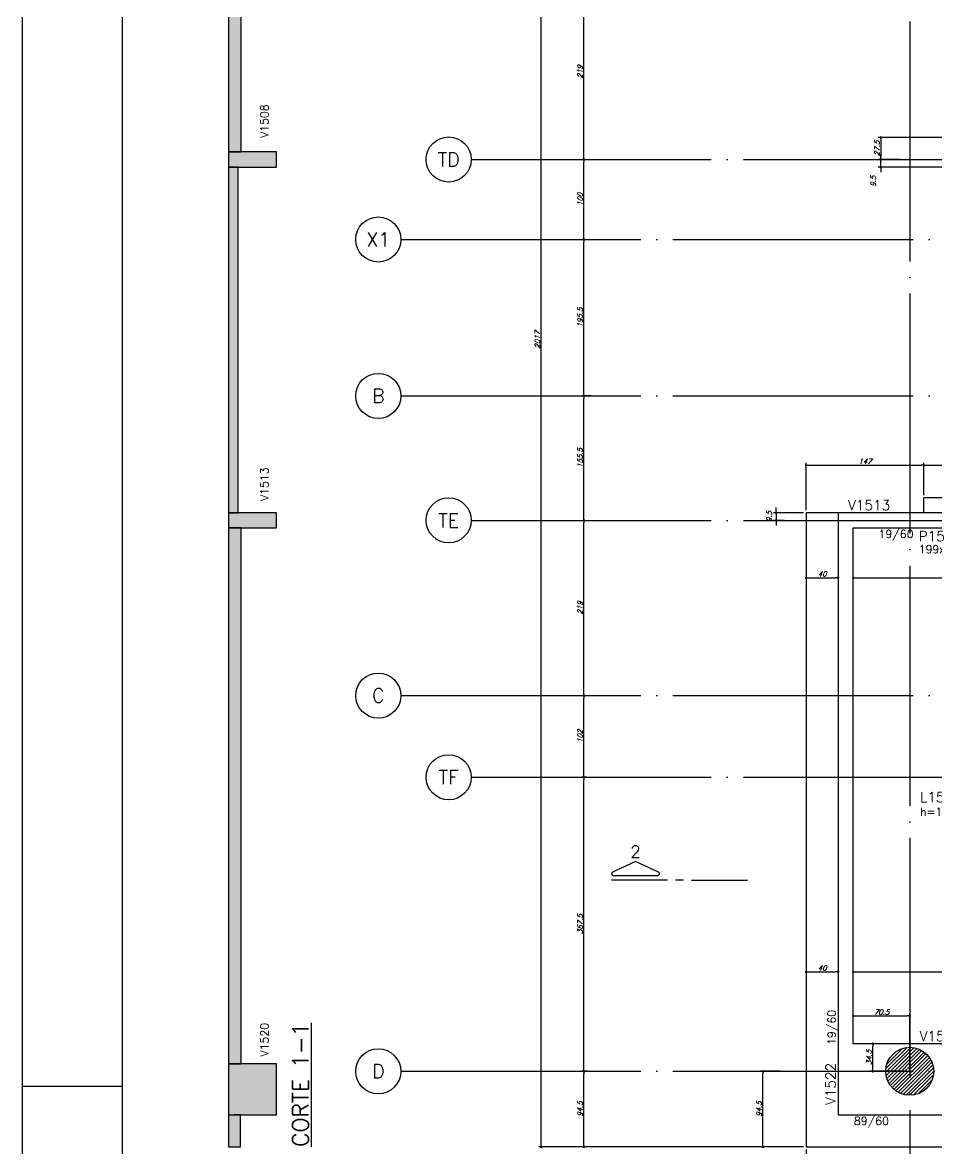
# Model space of a CAD drawing. Header units: millimetres. Extents: x -2368 to 4502, y -1988 to 2217.
# Drawn here: x -2368 to -1226, y -581 to 826 of the extents above; entities that cross this region are included whole.
import ezdxf
from ezdxf.enums import TextEntityAlignment as Align

# ---------------------------------------------------------------- set-up
doc = ezdxf.new("R2010")
doc.units = ezdxf.units.MM
doc.header["$LTSCALE"] = 50
doc.linetypes.add('EIXO', pattern=[6.8, 6, -0.4, 0, -0.4])
for name, color, linetype in [('F-CORTE', 4, 'Continuous'), ('F-CORTE-INDICAÇÃO', 4, 'Continuous'), ('F-COTAS', 106, 'Continuous'), ('F-EIXO', 12, 'EIXO'), ('F-LAJES', 3, 'Continuous'), ('F-LAJES-DIM', 2, 'Continuous'), ('F-LAJES-NOME', 4, 'Continuous'), ('F-MARGEM', 1, 'Continuous'), ('F-PILARES-DIM', 172, 'Continuous'), ('F-PILARES-HACH', 174, 'Continuous'), ('F-PILARES-NOME', 170, 'Continuous'), ('F-PILARES-S', 170, 'Continuous'), ('F-SOLIDO-CORTE', 71, 'Continuous'), ('F-TEXTO', 6, 'Continuous'), ('F-TEXTO-YELLOW', 2, 'Continuous'), ('F-VIGAS', 3, 'Continuous'), ('F-VIGAS-DIM', 2, 'Continuous'), ('F-VIGAS-NOME', 4, 'Continuous')]:
    doc.layers.add(name, color=color, linetype=linetype)
doc.styles.add('CP-TEXT-INCL', font='romans.shx', dxfattribs={"oblique": 20})
doc.styles.add('MCP', font='romans.shx')
doc.styles.add('ROMANS', font='romans.shx')
doc.dimstyles.new('CP-COTAS-50', dxfattribs={"dimscale": 0.64, "dimtxt": 10, "dimasz": 5, "dimexe": 5, "dimexo": 5, "dimgap": 2.5, "dimtad": 1, "dimdec": 1, "dimdsep": 46, "dimtxsty": 'CP-TEXT-INCL', "dimblk1": 'DOT', "dimblk2": 'DOT', "dimsah": 1, "dimcen": 9, "dimclrd": 256, "dimclre": 256, "dimclrt": 256, "dimadec": 0, "dimazin": 0, "dimtfac": 1, "dimtdec": 1, "dimtmove": 2, "dimatfit": 3, "dimldrblk": 'DOT', "dimfxl": 0, "dimtolj": 1, "dimarcsym": 0})

# ---------------------------------------------------------------- blocks, each defined once
blk = doc.blocks.new('*U8')
at = {"layer": 'F-CORTE-INDICAÇÃO'}
for p, q in [((-100, 0), (-170, 0)), ((-80, 0), (-90, 0)), ((-70, 0), (0, 0))]:
    blk.add_line(p, q, dxfattribs=at)
blk.add_lwpolyline([(-112, 6, 0.802585), (-111.2, 9.8), (-140, 23.3), (-168.8, 9.8, 0.802585), (-168, 6)], format="xyb", close=True, dxfattribs=at)
at = {"layer": 'F-CORTE-INDICAÇÃO', "style": 'ROMANS'}
blk.add_attdef('CORTE', text='', height=15, dxfattribs=at).set_placement((-140, 35.8), align=Align.MIDDLE_CENTER)
at = {"layer": 'F-CORTE-INDICAÇÃO', "color": 2, "style": 'ROMANS'}
blk.add_attdef('FOLHA', text='', height=12, dxfattribs=at).set_placement((-140, -10), align=Align.MIDDLE_CENTER)
blk = doc.blocks.new('*U13')
at = {"layer": 'F-EIXO'}
blk.add_line((0, 0), (4857.5, 0), dxfattribs=at)
at = {"layer": 'F-EIXO', "color": 2, "linetype": 'Continuous'}
blk.add_circle((-28.2, 0), 28.2, dxfattribs=at)
at = {"layer": 'F-TEXTO', "style": 'ROMANS'}
blk.add_attdef('EIXO', text='', height=17.5, dxfattribs=at).set_placement((-28.2, 0), align=Align.MIDDLE_CENTER)
blk = doc.blocks.new('*U14')
at = {"layer": 'F-EIXO'}
blk.add_line((0, 0), (4945.5, 0), dxfattribs=at)
at = {"layer": 'F-EIXO', "color": 2, "linetype": 'Continuous'}
blk.add_circle((-28.2, 0), 28.2, dxfattribs=at)
at = {"layer": 'F-TEXTO', "style": 'ROMANS'}
blk.add_attdef('EIXO', text='', height=17.5, dxfattribs=at).set_placement((-28.2, 0), align=Align.MIDDLE_CENTER)
blk = doc.blocks.new('*U171')
at = {"layer": 'F-EIXO'}
blk.add_line((0, 0), (0, -2878.8), dxfattribs=at)
at = {"layer": 'F-TEXTO', "style": 'ROMANS'}
blk.add_attdef('EIXO', text='', height=17.5, rotation=360, dxfattribs=at).set_placement((0, 28.2), align=Align.MIDDLE_CENTER)
blk = doc.blocks.new('_DOT')
at = {"color": 0, "linetype": 'ByBlock'}
blk.add_line((-0.5, 0), (-1, 0), dxfattribs=at)
at = {"color": 0, "linetype": 'ByBlock', "const_width": 0.5}
blk.add_lwpolyline([(-0.25, 0, 1), (0.25, 0, 1)], format="xyb", close=True, dxfattribs=at)
blk = doc.blocks.new('*D72')
at = {"layer": 'DEFPOINTS', "color": 0, "transparency": 16777216}
for p in [(-1389, -360.2), (-1349, -360.2), (-1349, -360.2)]:
    blk.add_point(p, dxfattribs=at)
at = {"layer": 'F-COTAS', "lineweight": -2, "transparency": 16777216}
blk.add_line((-1385.8, -360.2), (-1352.2, -360.2), dxfattribs=at)
at = {"layer": 'F-COTAS', "lineweight": -2, "transparency": 16777216, "xscale": 3.2, "yscale": 3.2, "zscale": 3.2, "rotation": 180}
blk.add_blockref('_DOT', (-1389, -360.2), dxfattribs=at)
at = {"layer": 'F-COTAS', "lineweight": -2, "transparency": 16777216, "xscale": 3.2, "yscale": 3.2, "zscale": 3.2}
blk.add_blockref('_DOT', (-1349, -360.2), dxfattribs=at)
at = {"layer": 'F-COTAS', "transparency": 16777216, "insert": (-1369, -355.4), "char_height": 6.4, "attachment_point": 5, "style": 'CP-TEXT-INCL'}
blk.add_mtext('\\A1;40', dxfattribs=at)
blk = doc.blocks.new('*D73')
at = {"layer": 'DEFPOINTS', "color": 0, "transparency": 16777216}
for p in [(-1330, -360.2), (-1087, -360.2), (-1087, -360.2)]:
    blk.add_point(p, dxfattribs=at)
at = {"layer": 'F-COTAS', "lineweight": -2, "transparency": 16777216}
blk.add_line((-1326.8, -360.2), (-1090.2, -360.2), dxfattribs=at)
at = {"layer": 'F-COTAS', "lineweight": -2, "transparency": 16777216, "xscale": 3.2, "yscale": 3.2, "zscale": 3.2, "rotation": 180}
blk.add_blockref('_DOT', (-1330, -360.2), dxfattribs=at)
at = {"layer": 'F-COTAS', "lineweight": -2, "transparency": 16777216, "xscale": 3.2, "yscale": 3.2, "zscale": 3.2}
blk.add_blockref('_DOT', (-1087, -360.2), dxfattribs=at)
at = {"layer": 'F-COTAS', "transparency": 16777216, "insert": (-1208.5, -355.4), "char_height": 6.4, "attachment_point": 5, "style": 'CP-TEXT-INCL'}
blk.add_mtext('\\A1;243', dxfattribs=at)
blk = doc.blocks.new('*D80')
at = {"layer": 'DEFPOINTS', "color": 0, "transparency": 16777216}
for p in [(-1389, 132.3), (-1349, 132.3), (-1349, 132.3)]:
    blk.add_point(p, dxfattribs=at)
at = {"layer": 'F-COTAS', "lineweight": -2, "transparency": 16777216}
blk.add_line((-1385.8, 132.3), (-1352.2, 132.3), dxfattribs=at)
at = {"layer": 'F-COTAS', "lineweight": -2, "transparency": 16777216, "xscale": 3.2, "yscale": 3.2, "zscale": 3.2, "rotation": 180}
blk.add_blockref('_DOT', (-1389, 132.3), dxfattribs=at)
at = {"layer": 'F-COTAS', "lineweight": -2, "transparency": 16777216, "xscale": 3.2, "yscale": 3.2, "zscale": 3.2}
blk.add_blockref('_DOT', (-1349, 132.3), dxfattribs=at)
at = {"layer": 'F-COTAS', "transparency": 16777216, "insert": (-1369, 137.1), "char_height": 6.4, "attachment_point": 5, "style": 'CP-TEXT-INCL'}
blk.add_mtext('\\A1;40', dxfattribs=at)
blk = doc.blocks.new('*D81')
at = {"layer": 'DEFPOINTS', "color": 0, "transparency": 16777216}
for p in [(-1330, 132.3), (-1087, 132.3), (-1087, 132.3)]:
    blk.add_point(p, dxfattribs=at)
at = {"layer": 'F-COTAS', "lineweight": -2, "transparency": 16777216}
blk.add_line((-1326.8, 132.3), (-1090.2, 132.3), dxfattribs=at)
at = {"layer": 'F-COTAS', "lineweight": -2, "transparency": 16777216, "xscale": 3.2, "yscale": 3.2, "zscale": 3.2, "rotation": 180}
blk.add_blockref('_DOT', (-1330, 132.3), dxfattribs=at)
at = {"layer": 'F-COTAS', "lineweight": -2, "transparency": 16777216, "xscale": 3.2, "yscale": 3.2, "zscale": 3.2}
blk.add_blockref('_DOT', (-1087, 132.3), dxfattribs=at)
at = {"layer": 'F-COTAS', "transparency": 16777216, "insert": (-1208.5, 137.1), "char_height": 6.4, "attachment_point": 5, "style": 'CP-TEXT-INCL'}
blk.add_mtext('\\A1;243', dxfattribs=at)
blk = doc.blocks.new('*D132')
at = {"layer": 'DEFPOINTS', "color": 0, "transparency": 16777216}
for p in [(-1242, 272.9), (-1242, 232.5), (-1389, 213.5)]:
    blk.add_point(p, dxfattribs=at)
at = {"layer": 'F-COTAS', "lineweight": -2, "transparency": 16777216}
for p, q in [((-1389, 216.7), (-1389, 276.1)), ((-1385.8, 272.9), (-1245.2, 272.9)), ((-1242, 235.7), (-1242, 276.1))]:
    blk.add_line(p, q, dxfattribs=at)
at = {"layer": 'F-COTAS', "lineweight": -2, "transparency": 16777216, "xscale": 3.2, "yscale": 3.2, "zscale": 3.2, "rotation": 180}
blk.add_blockref('_DOT', (-1389, 272.9), dxfattribs=at)
at = {"layer": 'F-COTAS', "lineweight": -2, "transparency": 16777216, "xscale": 3.2, "yscale": 3.2, "zscale": 3.2}
blk.add_blockref('_DOT', (-1242, 272.9), dxfattribs=at)
at = {"layer": 'F-COTAS', "transparency": 16777216, "insert": (-1315.5, 277.7), "char_height": 6.4, "attachment_point": 5, "style": 'CP-TEXT-INCL'}
blk.add_mtext('\\A1;147', dxfattribs=at)
blk = doc.blocks.new('*D133')
at = {"layer": 'DEFPOINTS', "color": 0, "transparency": 16777216}
for p in [(-889.5, 272.9), (-1242, 232.5), (-889.5, 232.5)]:
    blk.add_point(p, dxfattribs=at)
at = {"layer": 'F-COTAS', "lineweight": -2, "transparency": 16777216}
for p, q in [((-1242, 235.7), (-1242, 276.1)), ((-1238.8, 272.9), (-892.7, 272.9)), ((-889.5, 235.7), (-889.5, 276.1))]:
    blk.add_line(p, q, dxfattribs=at)
at = {"layer": 'F-COTAS', "lineweight": -2, "transparency": 16777216, "xscale": 3.2, "yscale": 3.2, "zscale": 3.2, "rotation": 180}
blk.add_blockref('_DOT', (-1242, 272.9), dxfattribs=at)
at = {"layer": 'F-COTAS', "lineweight": -2, "transparency": 16777216, "xscale": 3.2, "yscale": 3.2, "zscale": 3.2}
blk.add_blockref('_DOT', (-889.5, 272.9), dxfattribs=at)
at = {"layer": 'F-COTAS', "transparency": 16777216, "insert": (-1065.8, 277.7), "char_height": 6.4, "attachment_point": 5, "style": 'CP-TEXT-INCL'}
blk.add_mtext('\\A1;352.5', dxfattribs=at)
blk = doc.blocks.new('*D158')
at = {"layer": 'DEFPOINTS', "color": 0, "transparency": 16777216}
for p in [(-1305.6, -450), (-1294.8, -450), (-1259.5, -484.5)]:
    blk.add_point(p, dxfattribs=at)
at = {"layer": 'F-COTAS', "lineweight": -2, "transparency": 16777216}
for p, q in [((-1298, -450), (-1308.8, -450)), ((-1305.6, -481.3), (-1305.6, -453.2)), ((-1262.7, -484.5), (-1308.8, -484.5))]:
    blk.add_line(p, q, dxfattribs=at)
at = {"layer": 'F-COTAS', "lineweight": -2, "transparency": 16777216, "xscale": 3.2, "yscale": 3.2, "zscale": 3.2}
for p, rotation in [((-1305.6, -450), 90), ((-1305.6, -484.5), 270)]:
    blk.add_blockref('_DOT', p, dxfattribs=dict(at, rotation=rotation))
at = {"layer": 'F-COTAS', "transparency": 16777216, "insert": (-1310.4, -467.3), "char_height": 6.4, "attachment_point": 5, "rotation": 90, "style": 'CP-TEXT-INCL'}
blk.add_mtext('\\A1;34.5', dxfattribs=at)
blk = doc.blocks.new('*D159')
at = {"layer": 'DEFPOINTS', "color": 0, "transparency": 16777216}
for p in [(-1259.5, -415.2), (-1330, -434.1), (-1259.5, -484.5)]:
    blk.add_point(p, dxfattribs=at)
at = {"layer": 'F-COTAS', "lineweight": -2, "transparency": 16777216}
for p, q in [((-1330, -430.9), (-1330, -412)), ((-1326.8, -415.2), (-1262.7, -415.2)), ((-1259.5, -481.3), (-1259.5, -412))]:
    blk.add_line(p, q, dxfattribs=at)
at = {"layer": 'F-COTAS', "lineweight": -2, "transparency": 16777216, "xscale": 3.2, "yscale": 3.2, "zscale": 3.2, "rotation": 180}
blk.add_blockref('_DOT', (-1330, -415.2), dxfattribs=at)
at = {"layer": 'F-COTAS', "lineweight": -2, "transparency": 16777216, "xscale": 3.2, "yscale": 3.2, "zscale": 3.2}
blk.add_blockref('_DOT', (-1259.5, -415.2), dxfattribs=at)
at = {"layer": 'F-COTAS', "transparency": 16777216, "insert": (-1294.8, -410.4), "char_height": 6.4, "attachment_point": 5, "style": 'CP-TEXT-INCL'}
blk.add_mtext('\\A1;70.5', dxfattribs=at)
blk = doc.blocks.new('*D210')
at = {"layer": 'DEFPOINTS', "color": 0, "transparency": 16777216}
for p in [(-1389, -579), (2295, -855.5), (2295, -972.3)]:
    blk.add_point(p, dxfattribs=at)
at = {"layer": 'F-COTAS', "lineweight": -2, "transparency": 16777216}
for p, q in [((-1389, -582.2), (-1389, -975.5)), ((2295, -858.7), (2295, -975.5)), ((-1385.8, -972.3), (2291.8, -972.3))]:
    blk.add_line(p, q, dxfattribs=at)
at = {"layer": 'F-COTAS', "lineweight": -2, "transparency": 16777216, "xscale": 3.2, "yscale": 3.2, "zscale": 3.2, "rotation": 180}
blk.add_blockref('_DOT', (-1389, -972.3), dxfattribs=at)
at = {"layer": 'F-COTAS', "lineweight": -2, "transparency": 16777216, "xscale": 3.2, "yscale": 3.2, "zscale": 3.2}
blk.add_blockref('_DOT', (2295, -972.3), dxfattribs=at)
at = {"layer": 'F-COTAS', "transparency": 16777216, "insert": (453, -967.5), "char_height": 6.4, "attachment_point": 5, "style": 'CP-TEXT-INCL'}
blk.add_mtext('\\A1;3684', dxfattribs=at)
blk = doc.blocks.new('*D230')
at = {"layer": 'DEFPOINTS', "color": 0, "transparency": 16777216}
for p in [(-1720, 1438), (-1200, 1438), (-1389, -579)]:
    blk.add_point(p, dxfattribs=at)
at = {"layer": 'F-COTAS', "lineweight": -2, "transparency": 16777216}
for p, q in [((-1203.2, 1438), (-1723.2, 1438)), ((-1720, -575.8), (-1720, 1434.8)), ((-1392.2, -579), (-1723.2, -579))]:
    blk.add_line(p, q, dxfattribs=at)
at = {"layer": 'F-COTAS', "lineweight": -2, "transparency": 16777216, "xscale": 3.2, "yscale": 3.2, "zscale": 3.2}
for p, rotation in [((-1720, 1438), 90), ((-1720, -579), 270)]:
    blk.add_blockref('_DOT', p, dxfattribs=dict(at, rotation=rotation))
at = {"layer": 'F-COTAS', "transparency": 16777216, "insert": (-1724.8, 429.5), "char_height": 6.4, "attachment_point": 5, "rotation": 90, "style": 'CP-TEXT-INCL'}
blk.add_mtext('\\A1;2017', dxfattribs=at)
blk = doc.blocks.new('*D231')
at = {"layer": 'DEFPOINTS', "color": 0, "transparency": 16777216}
for p in [(-1666.7, -484.5), (-1659, -484.5), (-1389, -579)]:
    blk.add_point(p, dxfattribs=at)
at = {"layer": 'F-COTAS', "lineweight": -2, "transparency": 16777216}
for p, q in [((-1662.2, -484.5), (-1669.9, -484.5)), ((-1666.7, -575.8), (-1666.7, -487.7)), ((-1392.2, -579), (-1669.9, -579))]:
    blk.add_line(p, q, dxfattribs=at)
at = {"layer": 'F-COTAS', "lineweight": -2, "transparency": 16777216, "xscale": 3.2, "yscale": 3.2, "zscale": 3.2}
for p, rotation in [((-1666.7, -484.5), 90), ((-1666.7, -579), 270)]:
    blk.add_blockref('_DOT', p, dxfattribs=dict(at, rotation=rotation))
at = {"layer": 'F-COTAS', "transparency": 16777216, "insert": (-1671.5, -531.8), "char_height": 6.4, "attachment_point": 5, "rotation": 90, "style": 'CP-TEXT-INCL'}
blk.add_mtext('\\A1;94.5', dxfattribs=at)
blk = doc.blocks.new('*D232')
at = {"layer": 'DEFPOINTS', "color": 0, "transparency": 16777216}
for p in [(-1666.7, -117), (-1660.2, -117), (-1659, -484.5)]:
    blk.add_point(p, dxfattribs=at)
at = {"layer": 'F-COTAS', "lineweight": -2, "transparency": 16777216}
for p, q in [((-1663.4, -117), (-1669.9, -117)), ((-1666.7, -481.3), (-1666.7, -120.2)), ((-1662.2, -484.5), (-1669.9, -484.5))]:
    blk.add_line(p, q, dxfattribs=at)
at = {"layer": 'F-COTAS', "lineweight": -2, "transparency": 16777216, "xscale": 3.2, "yscale": 3.2, "zscale": 3.2}
for p, rotation in [((-1666.7, -117), 90), ((-1666.7, -484.5), 270)]:
    blk.add_blockref('_DOT', p, dxfattribs=dict(at, rotation=rotation))
at = {"layer": 'F-COTAS', "transparency": 16777216, "insert": (-1671.5, -300.7), "char_height": 6.4, "attachment_point": 5, "rotation": 90, "style": 'CP-TEXT-INCL'}
blk.add_mtext('\\A1;367.5', dxfattribs=at)
blk = doc.blocks.new('*D233')
at = {"layer": 'DEFPOINTS', "color": 0, "transparency": 16777216}
for p in [(-1666.7, -15), (-1666.7, -15), (-1660.2, -117)]:
    blk.add_point(p, dxfattribs=at)
at = {"layer": 'F-COTAS', "lineweight": -2, "transparency": 16777216}
for p, q in [((-1666.7, -113.8), (-1666.7, -18.2)), ((-1663.4, -117), (-1669.9, -117))]:
    blk.add_line(p, q, dxfattribs=at)
at = {"layer": 'F-COTAS', "lineweight": -2, "transparency": 16777216, "xscale": 3.2, "yscale": 3.2, "zscale": 3.2}
for p, rotation in [((-1666.7, -15), 90), ((-1666.7, -117), 270)]:
    blk.add_blockref('_DOT', p, dxfattribs=dict(at, rotation=rotation))
at = {"layer": 'F-COTAS', "transparency": 16777216, "insert": (-1671.5, -66), "char_height": 6.4, "attachment_point": 5, "rotation": 90, "style": 'CP-TEXT-INCL'}
blk.add_mtext('\\A1;102', dxfattribs=at)
blk = doc.blocks.new('*D234')
at = {"layer": 'DEFPOINTS', "color": 0, "transparency": 16777216}
for p in [(-1666.7, 204), (-1666.7, 204), (-1666.7, -15)]:
    blk.add_point(p, dxfattribs=at)
at = {"layer": 'F-COTAS', "lineweight": -2, "transparency": 16777216}
blk.add_line((-1666.7, -11.8), (-1666.7, 200.8), dxfattribs=at)
at = {"layer": 'F-COTAS', "lineweight": -2, "transparency": 16777216, "xscale": 3.2, "yscale": 3.2, "zscale": 3.2}
for p, rotation in [((-1666.7, 204), 90), ((-1666.7, -15), 270)]:
    blk.add_blockref('_DOT', p, dxfattribs=dict(at, rotation=rotation))
at = {"layer": 'F-COTAS', "transparency": 16777216, "insert": (-1671.5, 94.5), "char_height": 6.4, "attachment_point": 5, "rotation": 90, "style": 'CP-TEXT-INCL'}
blk.add_mtext('\\A1;219', dxfattribs=at)
blk = doc.blocks.new('*D235')
at = {"layer": 'DEFPOINTS', "color": 0, "transparency": 16777216}
for p in [(-1666.7, 359.5), (-1655, 359.5), (-1666.7, 204)]:
    blk.add_point(p, dxfattribs=at)
at = {"layer": 'F-COTAS', "lineweight": -2, "transparency": 16777216}
for p, q in [((-1658.2, 359.5), (-1669.9, 359.5)), ((-1666.7, 207.2), (-1666.7, 356.3))]:
    blk.add_line(p, q, dxfattribs=at)
at = {"layer": 'F-COTAS', "lineweight": -2, "transparency": 16777216, "xscale": 3.2, "yscale": 3.2, "zscale": 3.2}
for p, rotation in [((-1666.7, 359.5), 90), ((-1666.7, 204), 270)]:
    blk.add_blockref('_DOT', p, dxfattribs=dict(at, rotation=rotation))
at = {"layer": 'F-COTAS', "transparency": 16777216, "insert": (-1671.5, 281.8), "char_height": 6.4, "attachment_point": 5, "rotation": 90, "style": 'CP-TEXT-INCL'}
blk.add_mtext('\\A1;155.5', dxfattribs=at)
blk = doc.blocks.new('*D236')
at = {"layer": 'DEFPOINTS', "color": 0, "transparency": 16777216}
for p in [(-1666.7, 555), (-1666.7, 555), (-1655, 359.5)]:
    blk.add_point(p, dxfattribs=at)
at = {"layer": 'F-COTAS', "lineweight": -2, "transparency": 16777216}
for p, q in [((-1666.7, 362.7), (-1666.7, 551.8)), ((-1658.2, 359.5), (-1669.9, 359.5))]:
    blk.add_line(p, q, dxfattribs=at)
at = {"layer": 'F-COTAS', "lineweight": -2, "transparency": 16777216, "xscale": 3.2, "yscale": 3.2, "zscale": 3.2}
for p, rotation in [((-1666.7, 555), 90), ((-1666.7, 359.5), 270)]:
    blk.add_blockref('_DOT', p, dxfattribs=dict(at, rotation=rotation))
at = {"layer": 'F-COTAS', "transparency": 16777216, "insert": (-1671.5, 457.3), "char_height": 6.4, "attachment_point": 5, "rotation": 90, "style": 'CP-TEXT-INCL'}
blk.add_mtext('\\A1;195.5', dxfattribs=at)
blk = doc.blocks.new('*D237')
at = {"layer": 'DEFPOINTS', "color": 0, "transparency": 16777216}
for p in [(-1666.7, 655), (-1666.7, 655), (-1666.7, 555)]:
    blk.add_point(p, dxfattribs=at)
at = {"layer": 'F-COTAS', "lineweight": -2, "transparency": 16777216}
blk.add_line((-1666.7, 558.2), (-1666.7, 651.8), dxfattribs=at)
at = {"layer": 'F-COTAS', "lineweight": -2, "transparency": 16777216, "xscale": 3.2, "yscale": 3.2, "zscale": 3.2}
for p, rotation in [((-1666.7, 655), 90), ((-1666.7, 555), 270)]:
    blk.add_blockref('_DOT', p, dxfattribs=dict(at, rotation=rotation))
at = {"layer": 'F-COTAS', "transparency": 16777216, "insert": (-1671.5, 605), "char_height": 6.4, "attachment_point": 5, "rotation": 90, "style": 'CP-TEXT-INCL'}
blk.add_mtext('\\A1;100', dxfattribs=at)
blk = doc.blocks.new('*D238')
at = {"layer": 'DEFPOINTS', "color": 0, "transparency": 16777216}
for p in [(-1666.7, 874), (-1666.7, 874), (-1666.7, 655)]:
    blk.add_point(p, dxfattribs=at)
at = {"layer": 'F-COTAS', "lineweight": -2, "transparency": 16777216}
blk.add_line((-1666.7, 658.2), (-1666.7, 870.8), dxfattribs=at)
at = {"layer": 'F-COTAS', "lineweight": -2, "transparency": 16777216, "xscale": 3.2, "yscale": 3.2, "zscale": 3.2}
for p, rotation in [((-1666.7, 874), 90), ((-1666.7, 655), 270)]:
    blk.add_blockref('_DOT', p, dxfattribs=dict(at, rotation=rotation))
at = {"layer": 'F-COTAS', "transparency": 16777216, "insert": (-1671.5, 764.5), "char_height": 6.4, "attachment_point": 5, "rotation": 90, "style": 'CP-TEXT-INCL'}
blk.add_mtext('\\A1;219', dxfattribs=at)
blk = doc.blocks.new('*D242')
at = {"layer": 'DEFPOINTS', "color": 0, "transparency": 16777216}
for p in [(-1443, -484.5), (-1418.1, -484.5), (-1389, -579)]:
    blk.add_point(p, dxfattribs=at)
at = {"layer": 'F-COTAS', "lineweight": -2, "transparency": 16777216}
for p, q in [((-1421.3, -484.5), (-1446.2, -484.5)), ((-1443, -575.8), (-1443, -487.7)), ((-1392.2, -579), (-1446.2, -579))]:
    blk.add_line(p, q, dxfattribs=at)
at = {"layer": 'F-COTAS', "lineweight": -2, "transparency": 16777216, "xscale": 3.2, "yscale": 3.2, "zscale": 3.2}
for p, rotation in [((-1443, -484.5), 90), ((-1443, -579), 270)]:
    blk.add_blockref('_DOT', p, dxfattribs=dict(at, rotation=rotation))
at = {"layer": 'F-COTAS', "transparency": 16777216, "insert": (-1447.8, -531.8), "char_height": 6.4, "attachment_point": 5, "rotation": 90, "style": 'CP-TEXT-INCL'}
blk.add_mtext('\\A1;94.5', dxfattribs=at)
blk = doc.blocks.new('*D243')
at = {"layer": 'DEFPOINTS', "color": 0, "transparency": 16777216}
for p in [(-1389, 213.5), (-1426.4, 204), (-1413.3, 204)]:
    blk.add_point(p, dxfattribs=at)
at = {"layer": 'F-COTAS', "lineweight": -2, "transparency": 16777216}
for p, q in [((-1392.2, 213.5), (-1429.6, 213.5)), ((-1426.4, 216.7), (-1426.4, 219.9)), ((-1426.4, 213.5), (-1426.4, 204)), ((-1416.5, 204), (-1429.6, 204)), ((-1426.4, 200.8), (-1426.4, 197.6))]:
    blk.add_line(p, q, dxfattribs=at)
at = {"layer": 'F-COTAS', "lineweight": -2, "transparency": 16777216, "xscale": 3.2, "yscale": 3.2, "zscale": 3.2}
for p, rotation in [((-1426.4, 213.5), 270), ((-1426.4, 204), 90)]:
    blk.add_blockref('_DOT', p, dxfattribs=dict(at, rotation=rotation))
at = {"layer": 'F-COTAS', "transparency": 16777216, "insert": (-1435.2, 208.7), "char_height": 6.4, "attachment_point": 5, "rotation": 90, "style": 'CP-TEXT-INCL'}
blk.add_mtext('\\A1;9.5', dxfattribs=at)
blk = doc.blocks.new('*D244')
at = {"layer": 'DEFPOINTS', "color": 0, "transparency": 16777216}
for p in [(-1200, 682.5), (-1295.7, 655), (-1282.6, 655)]:
    blk.add_point(p, dxfattribs=at)
at = {"layer": 'F-COTAS', "lineweight": -2, "transparency": 16777216}
for p, q in [((-1203.2, 682.5), (-1298.9, 682.5)), ((-1295.7, 679.3), (-1295.7, 658.2)), ((-1285.8, 655), (-1298.9, 655))]:
    blk.add_line(p, q, dxfattribs=at)
at = {"layer": 'F-COTAS', "lineweight": -2, "transparency": 16777216, "xscale": 3.2, "yscale": 3.2, "zscale": 3.2}
for p, rotation in [((-1295.7, 682.5), 90), ((-1295.7, 655), 270)]:
    blk.add_blockref('_DOT', p, dxfattribs=dict(at, rotation=rotation))
at = {"layer": 'F-COTAS', "transparency": 16777216, "insert": (-1300.5, 668.8), "char_height": 6.4, "attachment_point": 5, "rotation": 90, "style": 'CP-TEXT-INCL'}
blk.add_mtext('\\A1;27.5', dxfattribs=at)
blk = doc.blocks.new('*D245')
at = {"layer": 'DEFPOINTS', "color": 0, "transparency": 16777216}
for p in [(-1295.7, 655), (-1267.9, 655), (-1160, 645.5)]:
    blk.add_point(p, dxfattribs=at)
at = {"layer": 'F-COTAS', "lineweight": -2, "transparency": 16777216}
for p, q in [((-1295.7, 658.2), (-1295.7, 661.4)), ((-1271.1, 655), (-1298.9, 655)), ((-1295.7, 645.5), (-1295.7, 655)), ((-1163.2, 645.5), (-1298.9, 645.5)), ((-1295.7, 642.3), (-1295.7, 639.1))]:
    blk.add_line(p, q, dxfattribs=at)
at = {"layer": 'F-COTAS', "lineweight": -2, "transparency": 16777216, "xscale": 3.2, "yscale": 3.2, "zscale": 3.2}
for p, rotation in [((-1295.7, 655), 270), ((-1295.7, 645.5), 90)]:
    blk.add_blockref('_DOT', p, dxfattribs=dict(at, rotation=rotation))
at = {"layer": 'F-COTAS', "transparency": 16777216, "insert": (-1305.2, 627.6), "char_height": 6.4, "attachment_point": 5, "rotation": 90, "style": 'CP-TEXT-INCL'}
blk.add_mtext('\\A1;9.5', dxfattribs=at)
blk = doc.blocks.new('A0-1L')
at = {"layer": 'F-MARGEM', "color": 2}
for p, q in [((0, 0), (0, 84.1)), ((0, 29.7), (2.5, 29.7)), ((0, 29.7), (2.5, 29.7))]:
    blk.add_line(p, q, dxfattribs=at)
blk.add_lwpolyline([(0, 84.1), (137.4, 84.1), (137.4, 0), (0, 0)], close=True, dxfattribs=at)
at = {"layer": 'F-MARGEM', "color": 7}
blk.add_lwpolyline([(2.5, 83.1), (136.4, 83.1), (136.4, 1), (2.5, 1)], close=True, dxfattribs=at)

msp = doc.modelspace()

# ---------------------------------------------------------------- hatches: boundary and pattern name
at = {"layer": 'F-PILARES-HACH', "linetype": 'Continuous'}
h = msp.add_hatch(dxfattribs=at)
h.set_pattern_fill('ANSI31', color=256, style=0)
edge = h.paths.add_edge_path()
edge.add_arc((-1259.5, -484.5), 30, 0, 360)
at = {"layer": 'F-SOLIDO-CORTE', "linetype": 'Continuous'}
for points in [[(-2110.95, 701.08), (-2110.95, 664.5), (-2110.13, 664.5), (-2103.53, 664.5), (-2094.95, 664.5), (-2094.95, 667.56), (-2094.95, 704.14), (-2094.95, 704.25), (-2094.95, 705.53), (-2094.95, 705.83), (-2094.95, 709.43), (-2094.95, 716.62), (-2094.95, 801.84), (-2094.95, 806.51), (-2094.95, 856.13), (-2094.95, 859.06), (-2094.95, 888.17), (-2094.95, 1334), (-2095.44, 1334), (-2101.11, 1334), (-2110.95, 1334), (-2110.95, 888.17), (-2110.95, 885.42), (-2110.95, 856.13), (-2110.95, 851.9), (-2110.95, 801.84), (-2110.95, 794.64), (-2110.95, 709.43), (-2110.95, 709.12), (-2110.95, 705.53), (-2110.95, 705.42), (-2110.95, 704.14)], [(-2110.95, 653.34), (-2110.95, 645.5), (-2107.85, 645.5), (-2083.1, 645.5), (-2050.95, 645.5), (-2050.95, 646.48), (-2050.95, 654.32), (-2050.95, 664.5), (-2054.06, 664.5), (-2078.81, 664.5), (-2110.95, 664.5), (-2110.95, 654.32)], [(-2110.95, 390.28), (-2110.95, 213.5), (-2110.24, 213.5), (-2104.94, 213.5), (-2098.95, 213.5), (-2098.95, 235.83), (-2098.95, 414.07), (-2098.95, 645.5), (-2099.57, 645.5), (-2104.53, 645.5), (-2110.95, 645.5), (-2110.95, 414.07)], [(-2110.95, 202.89), (-2110.95, 194.5), (-2107.39, 194.5), (-2080.89, 194.5), (-2050.95, 194.5), (-2050.95, 195.63), (-2050.95, 204.02), (-2050.95, 213.5), (-2054.52, 213.5), (-2081.02, 213.5), (-2110.95, 213.5), (-2110.95, 204.02)], [(-2110.95, 5.08), (-2110.95, -105.98), (-2110.95, -126.36), (-2110.95, -475), (-2110.59, -475), (-2103.29, -475), (-2094.95, -475), (-2094.95, -126.36), (-2094.95, -105.98), (-2094.95, 5.08), (-2094.95, 26.9), (-2094.95, 194.5), (-2095.91, 194.5), (-2103.21, 194.5), (-2110.95, 194.5), (-2110.95, 179.18)], [(-2109.61, -539), (-2082.53, -539), (-2050.95, -539), (-2050.95, -505.32), (-2050.95, -504.9), (-2050.95, -496.51), (-2050.95, -495.49), (-2050.95, -475), (-2052.32, -475), (-2079.64, -475), (-2110.95, -475), (-2110.95, -476.02), (-2110.95, -496.51), (-2110.95, -496.93), (-2110.95, -505.32), (-2110.95, -539)], [(-2110.86, -579), (-2106.22, -579), (-2095.95, -579), (-2095.95, -551.15), (-2095.95, -550.89), (-2095.95, -539), (-2096.29, -539), (-2103.17, -539), (-2110.95, -539), (-2110.95, -539.25), (-2110.95, -551.15), (-2110.95, -579)]]:
    msp.add_hatch(color=256, dxfattribs=at).paths.add_polyline_path(points, flags=16)

# ---------------------------------------------------------------- linework, layer by layer
at = {"layer": 'F-CORTE', "linetype": 'Continuous'}
for p, q in [((-2110.95, 851.9), (-2110.95, 801.84)), ((-2094.95, 806.51), (-2094.95, 856.13)), ((-2094.95, 801.84), (-2094.95, 806.51)), ((-2110.95, 801.84), (-2110.95, 794.64)), ((-2110.95, 794.64), (-2110.95, 709.43)), ((-2094.95, 716.62), (-2094.95, 801.84)), ((-2110.95, 709.43), (-2110.95, 709.12)), ((-2110.95, 709.12), (-2110.95, 705.53)), ((-2110.95, 705.53), (-2110.95, 705.42)), ((-2110.95, 705.42), (-2110.95, 704.14)), ((-2110.95, 704.14), (-2110.95, 701.08)), ((-2094.95, 709.43), (-2094.95, 716.62)), ((-2094.95, 705.83), (-2094.95, 709.43)), ((-2094.95, 705.53), (-2094.95, 705.83)), ((-2094.95, 704.25), (-2094.95, 705.53)), ((-2094.95, 704.14), (-2094.95, 704.25)), ((-2094.95, 667.56), (-2094.95, 704.14)), ((-2110.95, 701.08), (-2110.95, 664.5)), ((-2110.95, 664.5), (-2110.95, 653.34)), ((-2094.95, 664.5), (-2094.95, 667.56)), ((-2078.81, 664.5), (-2094.95, 664.5)), ((-2054.06, 664.5), (-2078.81, 664.5)), ((-2050.95, 664.5), (-2054.06, 664.5)), ((-2050.95, 654.32), (-2050.95, 664.5)), ((-2110.95, 653.34), (-2110.95, 645.5)), ((-2050.95, 646.48), (-2050.95, 654.32)), ((-2110.95, 645.5), (-2110.95, 390.28)), ((-2098.95, 414.07), (-2098.95, 645.5)), ((-2098.95, 645.5), (-2083.1, 645.5)), ((-2083.1, 645.5), (-2050.95, 645.5)), ((-2050.95, 645.5), (-2050.95, 646.48)), ((-2098.95, 235.83), (-2098.95, 414.07)), ((-2110.95, 390.28), (-2110.95, 213.5)), ((-2098.95, 213.5), (-2098.95, 235.83)), ((-2110.95, 213.5), (-2110.95, 202.89)), ((-2081.02, 213.5), (-2098.95, 213.5)), ((-2054.52, 213.5), (-2081.02, 213.5)), ((-2050.95, 213.5), (-2054.52, 213.5)), ((-2050.95, 204.02), (-2050.95, 213.5)), ((-2110.95, 202.89), (-2110.95, 194.5)), ((-2050.95, 195.63), (-2050.95, 204.02)), ((-2110.95, 194.5), (-2110.95, 5.08)), ((-2094.95, 26.9), (-2094.95, 194.5)), ((-2094.95, 194.5), (-2080.89, 194.5)), ((-2080.89, 194.5), (-2050.95, 194.5)), ((-2050.95, 194.5), (-2050.95, 195.63)), ((-2094.95, 5.08), (-2094.95, 26.9)), ((-2110.95, 5.08), (-2110.95, -475)), ((-2094.95, -105.98), (-2094.95, 5.08)), ((-2094.95, -126.36), (-2094.95, -105.98)), ((-2094.95, -475), (-2094.95, -126.36)), ((-2110.95, -475), (-2110.95, -476.02)), ((-2110.95, -476.02), (-2110.95, -539.25)), ((-2079.64, -475), (-2094.95, -475)), ((-2052.32, -475), (-2079.64, -475)), ((-2050.95, -475), (-2052.32, -475)), ((-2050.95, -495.49), (-2050.95, -475)), ((-2050.95, -496.51), (-2050.95, -495.49)), ((-2050.95, -504.9), (-2050.95, -496.51)), ((-2050.95, -505.32), (-2050.95, -504.9)), ((-2050.95, -539), (-2050.95, -505.32)), ((-2110.95, -539.25), (-2110.95, -551.15)), ((-2095.95, -550.89), (-2095.95, -539)), ((-2095.95, -539), (-2050.95, -539)), ((-2110.95, -551.15), (-2110.95, -579)), ((-2095.95, -551.15), (-2095.95, -550.89)), ((-2095.95, -579), (-2095.95, -551.15)), ((-2110.95, -579), (-2110.86, -579)), ((-2110.86, -579), (-2095.95, -579))]:
    msp.add_line(p, q, dxfattribs=at)
at = {"layer": 'F-LAJES', "linetype": 'Continuous'}
for p, q in [((-1242, 213.5), (-1242, 232.5)), ((-1242, 232.5), (-889.5, 232.5)), ((-1349, 213.5), (-1389, 213.5)), ((-1389, 213.5), (-1389, -579)), ((-1389, -579), (878.5, -579))]:
    msp.add_line(p, q, dxfattribs=at)
at = {"layer": 'F-PILARES-S', "linetype": 'Continuous'}
msp.add_circle((-1259.5, -484.5), 30, dxfattribs=at)
at = {"layer": 'F-SOLIDO-CORTE'}
for p, q in [((-2110.95, 851.9), (-2110.95, 801.84)), ((-2094.95, 806.51), (-2094.95, 856.13)), ((-2094.95, 801.84), (-2094.95, 806.51)), ((-2110.95, 801.84), (-2110.95, 794.64)), ((-2110.95, 794.64), (-2110.95, 709.43)), ((-2094.95, 716.62), (-2094.95, 801.84)), ((-2110.95, 709.43), (-2110.95, 709.12)), ((-2110.95, 709.12), (-2110.95, 705.53)), ((-2110.95, 705.53), (-2110.95, 705.42)), ((-2110.95, 705.42), (-2110.95, 704.14)), ((-2110.95, 704.14), (-2110.95, 701.08)), ((-2094.95, 709.43), (-2094.95, 716.62)), ((-2094.95, 705.83), (-2094.95, 709.43)), ((-2094.95, 705.53), (-2094.95, 705.83)), ((-2094.95, 704.25), (-2094.95, 705.53)), ((-2094.95, 704.14), (-2094.95, 704.25)), ((-2094.95, 667.56), (-2094.95, 704.14)), ((-2110.95, 701.08), (-2110.95, 664.5)), ((-2110.95, 664.5), (-2110.13, 664.5)), ((-2078.81, 664.5), (-2110.95, 664.5)), ((-2110.95, 664.5), (-2110.95, 654.32)), ((-2110.13, 664.5), (-2103.53, 664.5)), ((-2103.53, 664.5), (-2094.95, 664.5)), ((-2094.95, 664.5), (-2094.95, 667.56)), ((-2054.06, 664.5), (-2078.81, 664.5)), ((-2050.95, 664.5), (-2054.06, 664.5)), ((-2050.95, 654.32), (-2050.95, 664.5)), ((-2110.95, 654.32), (-2110.95, 653.34)), ((-2110.95, 653.34), (-2110.95, 645.5)), ((-2050.95, 646.48), (-2050.95, 654.32)), ((-2104.53, 645.5), (-2110.95, 645.5)), ((-2110.95, 645.5), (-2110.95, 414.07)), ((-2110.95, 645.5), (-2107.85, 645.5)), ((-2107.85, 645.5), (-2083.1, 645.5)), ((-2099.57, 645.5), (-2104.53, 645.5)), ((-2098.95, 645.5), (-2099.57, 645.5)), ((-2098.95, 414.07), (-2098.95, 645.5)), ((-2083.1, 645.5), (-2050.95, 645.5)), ((-2050.95, 645.5), (-2050.95, 646.48)), ((-2110.95, 414.07), (-2110.95, 390.28)), ((-2098.95, 235.83), (-2098.95, 414.07)), ((-2110.95, 390.28), (-2110.95, 213.5)), ((-2098.95, 213.5), (-2098.95, 235.83)), ((-2110.95, 213.5), (-2110.24, 213.5)), ((-2081.02, 213.5), (-2110.95, 213.5)), ((-2110.95, 213.5), (-2110.95, 204.02)), ((-2110.24, 213.5), (-2104.94, 213.5)), ((-2104.94, 213.5), (-2098.95, 213.5)), ((-2054.52, 213.5), (-2081.02, 213.5)), ((-2050.95, 213.5), (-2054.52, 213.5)), ((-2050.95, 204.02), (-2050.95, 213.5)), ((-2110.95, 204.02), (-2110.95, 202.89)), ((-2110.95, 202.89), (-2110.95, 194.5)), ((-2050.95, 195.63), (-2050.95, 204.02)), ((-2103.21, 194.5), (-2110.95, 194.5)), ((-2110.95, 194.5), (-2110.95, 179.18)), ((-2110.95, 194.5), (-2107.39, 194.5)), ((-2107.39, 194.5), (-2080.89, 194.5)), ((-2095.91, 194.5), (-2103.21, 194.5)), ((-2094.95, 194.5), (-2095.91, 194.5)), ((-2094.95, 26.9), (-2094.95, 194.5)), ((-2080.89, 194.5), (-2050.95, 194.5)), ((-2050.95, 194.5), (-2050.95, 195.63)), ((-2110.95, 179.18), (-2110.95, 5.08)), ((-2094.95, 5.08), (-2094.95, 26.9)), ((-2110.95, 5.08), (-2110.95, -105.98)), ((-2094.95, -105.98), (-2094.95, 5.08)), ((-2110.95, -105.98), (-2110.95, -126.36)), ((-2094.95, -126.36), (-2094.95, -105.98)), ((-2110.95, -126.36), (-2110.95, -475)), ((-2094.95, -475), (-2094.95, -126.36)), ((-2110.95, -475), (-2110.59, -475)), ((-2079.64, -475), (-2110.95, -475)), ((-2110.95, -475), (-2110.95, -476.02)), ((-2110.95, -476.02), (-2110.95, -496.51)), ((-2110.59, -475), (-2103.29, -475)), ((-2103.29, -475), (-2094.95, -475)), ((-2052.32, -475), (-2079.64, -475)), ((-2050.95, -475), (-2052.32, -475)), ((-2050.95, -495.49), (-2050.95, -475)), ((-2050.95, -496.51), (-2050.95, -495.49)), ((-2050.95, -504.9), (-2050.95, -496.51)), ((-2050.95, -505.32), (-2050.95, -504.9)), ((-2050.95, -539), (-2050.95, -505.32)), ((-2110.95, -539.25), (-2110.95, -551.15)), ((-2109.61, -539), (-2082.53, -539)), ((-2096.29, -539), (-2103.17, -539)), ((-2095.95, -539), (-2096.29, -539)), ((-2095.95, -550.89), (-2095.95, -539)), ((-2082.53, -539), (-2050.95, -539)), ((-2110.95, -551.15), (-2110.95, -579)), ((-2095.95, -551.15), (-2095.95, -550.89)), ((-2095.95, -579), (-2095.95, -551.15)), ((-2110.95, -579), (-2110.86, -579)), ((-2110.86, -579), (-2106.22, -579)), ((-2106.22, -579), (-2095.95, -579))]:
    msp.add_line(p, q, dxfattribs=at)
at = {"layer": 'F-VIGAS'}
for points in [[(-1217, 213.5), (-1349, 213.5)], [(-1349, 213.5), (-1349, -539)], [(-1330, 194.5), (-1217, 194.5)], [(-1330, -450), (-1330, 194.5)], [(-1259.5, -450), (-1330, -450)], [(-1063, -450), (-1259.5, -450)], [(-1349, -539), (-1259.5, -539)], [(-1259.5, -539), (-1075, -539)]]:
    msp.add_lwpolyline(points, dxfattribs=at)

# ---------------------------------------------------------------- block references
at = {"layer": 'F-CORTE-INDICAÇÃO', "linetype": 'Continuous'}
ref = msp.add_blockref('*U8', (-1462.16, -245.61), dxfattribs=at)
ref.add_attrib('CORTE', '2', dxfattribs={"height": 15, "style": 'ROMANS'}).set_placement((-1602.16, -209.85), align=Align.MIDDLE_CENTER)
at = {"layer": 'F-EIXO', "linetype": 'Continuous'}
msp.add_blockref('*U171', (-1259.5, 1847.82), dxfattribs=at)
for name, p, values in [('*U13', (-1807.52, 655), {'EIXO': 'TD'}), ('*U14', (-1895.47, 555), {'EIXO': 'X1'}), ('*U14', (-1895.47, 359.5), {'EIXO': 'B'}), ('*U13', (-1807.52, 204), {'EIXO': 'TE'}), ('*U14', (-1895.47, -15), {'EIXO': 'C'}), ('*U13', (-1807.52, -117), {'EIXO': 'TF'}), ('*U14', (-1895.47, -484.5), {'EIXO': 'D'})]:
    msp.add_blockref(name, p, dxfattribs=at).add_auto_attribs(values)
at = {"layer": 'F-MARGEM', "xscale": 50, "yscale": 50, "zscale": 50}
msp.add_blockref('A0-1L', (-2368.28, -1987.99), dxfattribs=at)

# ---------------------------------------------------------------- texts
at = {"layer": 'F-CORTE', "color": 6, "linetype": 'Continuous', "style": 'MCP'}
msp.add_text('%%UCORTE 1-1', height=20, rotation=90, dxfattribs=at).set_placement((-2010.95, -579))
at = {"layer": 'F-LAJES-DIM', "linetype": 'Continuous', "style": 'MCP'}
msp.add_text('h=10', height=10, dxfattribs=at).set_placement((-1246.58, -165.18))
at = {"layer": 'F-LAJES-NOME', "linetype": 'Continuous', "style": 'MCP'}
msp.add_text('L1526', height=12.5, dxfattribs=at).set_placement((-1246.58, -148.18))
at = {"layer": 'F-PILARES-DIM', "linetype": 'Continuous', "style": 'MCP'}
msp.add_text('199x19', height=10, dxfattribs=at).set_placement((-1248.3, 162.97))
at = {"layer": 'F-PILARES-NOME', "linetype": 'Continuous', "style": 'MCP'}
msp.add_text('P15', height=12.5, dxfattribs=at).set_placement((-1248.3, 177.97))
at = {"layer": 'F-TEXTO-YELLOW', "style": 'MCP'}
for s, p in [('V1508', (-2060.95, 681.87)), ('V1513', (-2060.95, 228.12)), ('V1520', (-2060.95, -466.06))]:
    msp.add_text(s, height=10, rotation=90, dxfattribs=at).set_placement(p)
at = {"layer": 'F-VIGAS-DIM', "linetype": 'Continuous', "style": 'MCP'}
for s, p in [('19/60', (-1298.5, 182)), ('89/60', (-1329.25, -551.5))]:
    msp.add_text(s, height=10, dxfattribs=at).set_placement(p)
msp.add_text('19/60', height=10, rotation=90, dxfattribs=at).set_placement((-1352.12, -451.5))
at = {"layer": 'F-VIGAS-NOME', "linetype": 'Continuous', "style": 'MCP'}
for s, p in [('V1513', (-1336.5, 216.62)), ('V1520', (-1247, -446.88))]:
    msp.add_text(s, height=12.5, dxfattribs=at).set_placement(p)
msp.add_text('V1522', height=12.5, rotation=90, dxfattribs=at).set_placement((-1352.12, -526.5))

# ---------------------------------------------------------------- dimensions: what is measured, and where the dimension line sits
at = {"layer": 'F-COTAS'}
for base, p1, p2, angle, picture, middle in [((-1720.01, 1438), (-1389, -579), (-1200, 1438), 90, '*D230', (-1724.81, 429.5)), ((-1666.74, 874), (-1666.74, 655), (-1666.74, 874), 90, '*D238', (-1671.54, 764.5)), ((-1295.73, 655), (-1200, 682.5), (-1282.58, 655), 90, '*D244', (-1300.53, 668.75)), ((-1666.74, 655), (-1666.74, 555), (-1666.74, 655), 90, '*D237', (-1671.54, 605)), ((-1666.74, 555), (-1655.02, 359.5), (-1666.74, 555), 90, '*D236', (-1671.54, 457.25)), ((-1666.74, 359.5), (-1666.74, 204), (-1655.02, 359.5), 90, '*D235', (-1671.54, 281.75)), ((-1426.36, 204), (-1389, 213.5), (-1413.29, 204), 90, '*D243', (-1435.16, 208.75)), ((-1666.74, 204), (-1666.74, -15), (-1666.74, 204), 90, '*D234', (-1671.54, 94.5)), ((-1087, 132.32), (-1330, 132.32), (-1087, 132.32), 180, '*D81', (-1208.5, 137.12)), ((-1666.74, -15), (-1660.22, -117), (-1666.74, -15), 90, '*D233', (-1671.54, -66)), ((-1666.74, -117), (-1658.95, -484.5), (-1660.22, -117), 90, '*D232', (-1671.54, -300.75)), ((-1087, -360.22), (-1330, -360.22), (-1087, -360.22), 180, '*D73', (-1208.5, -355.42)), ((-1305.64, -450), (-1259.5, -484.5), (-1294.75, -450), 90, '*D158', (-1310.44, -467.25)), ((-1666.74, -484.5), (-1389, -579), (-1658.95, -484.5), 90, '*D231', (-1671.54, -531.75)), ((-1442.96, -484.5), (-1389, -579), (-1418.06, -484.5), 90, '*D242', (-1447.76, -531.75))]:
    dim = msp.add_linear_dim(base=base, p1=p1, p2=p2, angle=angle, dimstyle='CP-COTAS-50', dxfattribs=at)
    dim.commit()
    dim.dimension.update_dxf_attribs({"geometry": picture, "text_midpoint": middle})
dim = msp.add_linear_dim(base=(-1295.73, 655), p1=(-1160, 645.5), p2=(-1267.85, 655), angle=90, dimstyle='CP-COTAS-50', dxfattribs=at)
dim.commit()
dim.dimension.update_dxf_attribs({"geometry": '*D245', "text_midpoint": (-1305.2, 627.64), "dimtype": 160})
for base, p1, p2, picture, middle in [((-1242, 272.87), (-1389, 213.5), (-1242, 232.5), '*D132', (-1315.5, 277.67)), ((-889.5, 272.87), (-1242, 232.5), (-889.5, 232.5), '*D133', (-1065.75, 277.67)), ((-1259.5, -415.23), (-1330, -434.06), (-1259.5, -484.5), '*D159', (-1294.75, -410.43)), ((2295, -972.32), (-1389, -579), (2295, -855.53), '*D210', (453, -967.52))]:
    dim = msp.add_linear_dim(base=base, p1=p1, p2=p2, dimstyle='CP-COTAS-50', dxfattribs=at)
    dim.commit()
    dim.dimension.update_dxf_attribs({"geometry": picture, "text_midpoint": middle})
for p1, p2, picture, middle in [((-1389, 132.32), (-1349, 132.32), '*D80', (-1369, 137.12)), ((-1389, -360.22), (-1349, -360.22), '*D72', (-1369, -355.42))]:
    dim = msp.add_aligned_dim(p1=p1, p2=p2, distance=0, dimstyle='CP-COTAS-50', dxfattribs=at)
    dim.commit()
    dim.dimension.update_dxf_attribs({"geometry": picture, "text_midpoint": middle})

doc.saveas('drawing.dxf')
